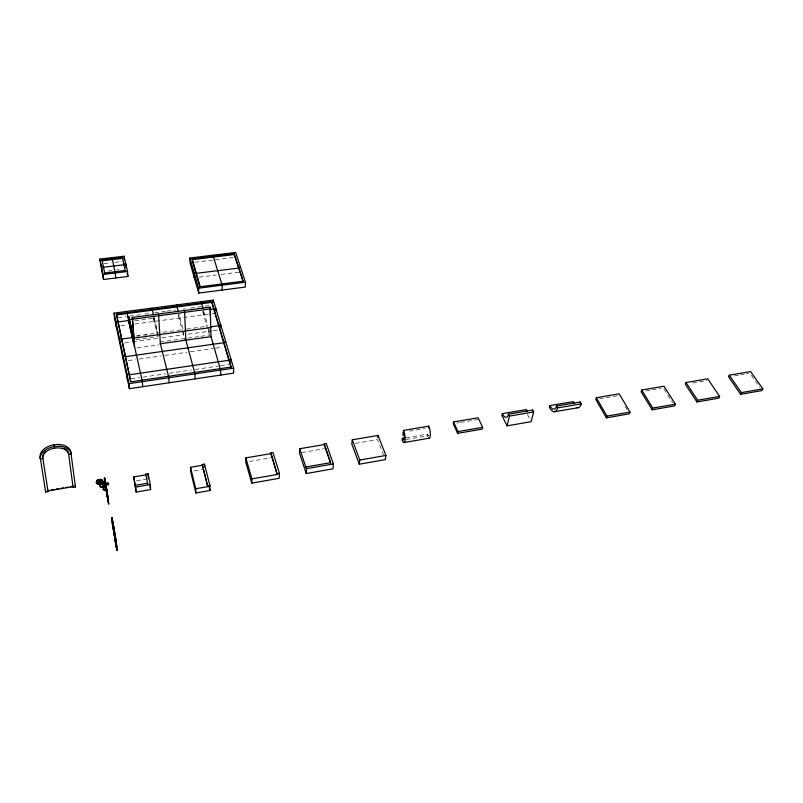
<?xml version="1.0" encoding="UTF-8"?>
<svg xmlns="http://www.w3.org/2000/svg" width="803" height="803" viewBox="0 0 803 803"><rect width="100%" height="100%" fill="white"/><g stroke="black" fill="none" stroke-linecap="round" stroke-linejoin="round"><path stroke-width="0.6" stroke-dasharray="4.01 3.01" d="M405.927 437.765L427.347 434.092L427.035 435.848A7.297 2.148 80.2 0 0 427.407 436.621M406.017 439.482L428.682 435.587M409.289 431.171L424.837 428.531M456.897 423.081L459.346 422.659M460.571 422.448L477.715 419.537M599.409 398.84L618.591 395.578M646.054 390.91L650.992 390.067M652.227 389.856L660.879 388.391M692.587 383.001L707.082 380.532M734.474 375.874L739.192 375.071M740.376 374.871L745.094 374.068M746.278 373.867L748.637 373.465M136.46 480.786L145.985 479.16M194.125 470.939L202.246 469.554M249.442 461.484L271.544 457.71M301.848 452.541L324.593 448.656M355.468 443.376L377.48 439.622L383.563 455.181M131.03 378.896L139.441 377.661M143.024 377.129L165.639 373.807M169.292 373.275L191.475 370.012M195.139 369.47L218.265 366.078M220.574 365.736L228.634 364.552M128.339 360.607L135.456 359.593M139.1 359.071L161.252 355.91M164.906 355.388L186.798 352.266M190.411 351.754L213.237 348.492M215.515 348.171L222.331 347.197M159.938 342.008L184.148 338.635M187.751 338.133L199.726 336.467M200.921 336.296L210.496 334.961M137.102 347.92L159.175 344.838M136.018 336.015L158.241 332.974M163.139 332.301L183.867 329.451M186.296 329.12L206.783 326.309M137.273 336.176L139.712 335.845M144.58 335.172L147.019 334.841M135.908 339.609L157.98 336.567M124.565 343.011L131.582 342.038M132.756 341.877L158.251 338.344L158.03 334.068M161.845 337.852L183.445 334.861L183.315 330.585L178.858 313.832L179.009 318.098M188.193 334.199L212.052 330.896M213.287 330.726L220.695 329.702M134.743 320.829L153.965 318.259L157.498 332.743M120.892 325.908L127.818 324.974M134.964 324.021L210.908 313.812M212.122 313.652L215.776 313.16M117.951 317.687L125.971 316.623M129.504 316.161L135.456 315.368M136.64 315.208L140.214 314.736M144.982 314.103L148.545 313.632M154.598 312.839L165.709 311.363M166.944 311.203L175.596 310.058M182.943 309.085L185.383 308.764M190.271 308.111L196.374 307.308M197.598 307.137L201.262 306.656M204.895 306.174L210.948 305.371M199.194 277.155L216.278 275.017M221.116 274.405L239.224 272.137M194.848 262.27L212.936 260.062M215.324 259.77L233.221 257.592M107.963 271.002L111.617 270.561M116.465 269.969L118.884 269.678M103.918 263.665L111.175 262.802M114.779 262.37L121.996 261.507M751.257 375.302L759.929 387.508M664.021 389.023L672.693 402.715M624.965 406.308L627.514 410.594M527.41 414.458L530.07 419.628M203.872 311.725L207.957 325.968M208.951 329.431L209.934 332.854M202.597 311.303L209.322 334.831M178.386 315.75L182.181 330.073M182.492 331.268L184.66 339.458M154.166 317.637L157.99 333.335M153.273 317.888L158.251 338.344M153.905 317.165L154.136 321.441M203.53 310.54L203.591 314.796M208.298 327.152L208.348 331.408M428.611 435.597A4.637 1.365 80.2 0 1 427.347 434.092"/><path stroke-width="1.2" d="M112.52 523.004L112.701 523.496M112.982 525.162L113.173 525.704M113.293 528.605L113.504 529.127M129.684 322.003L129.173 321.411M130.277 325.988L131.019 328.467M130.317 326.179L130.347 325.837M230.953 361.721L230.963 359.232L228.935 359.533L228.935 360.256L129.223 374.81L129.163 374.078L127.035 374.389L127.426 379.428M128.51 317.717C132.786 338.956 126.201 305.712 129.444 321.029M129.564 321.642L129.283 320.357M234.215 254.561L234.225 253.848L192.098 258.947L192.108 259.65L234.215 254.561L243.209 281.933M233.633 368.175L233.583 373.154L129.383 388.692L114.508 318.139L114.086 313.11L213.337 300.091L233.633 368.175L128.992 383.653L129.383 388.692M129.253 321.441L129.695 322.856L129.574 322.334M130.176 324.472L130.437 325.044M130.287 324.984L130.237 324.462M115.341 538.873L115.271 536.565L115.411 537.117M130.347 324.974L130.668 326.199M130.869 329.089L131.08 329.953M131.481 330.445L131.16 330.244M100.134 484.711L100.285 485.986M116.636 546.492L116.455 546.381M245.477 282.204L245.387 287.052L198.712 293.085L190.02 262.852L189.899 257.994L235.65 252.473L245.477 282.204L198.622 288.197L189.899 257.994M270.802 453.645L245.838 457.881L245.758 462.116L251.771 483.135L279.173 478.317L279.424 473.379L272.99 452.561L270.832 452.922L277.196 474.483L251.881 478.919L251.771 483.135M105.143 482.282L104.561 479.532C108.295 501.845 102.925 466.985 105.063 482.312M104.922 480.856L104.531 479.15M277.196 474.483L270.832 452.922M324.061 444.601L299.73 448.736L299.449 452.942L306.224 473.549L332.924 468.852L333.396 463.943L326.229 443.527L324.131 443.888L330.625 463.371M104.551 479.261L104.601 478.969M104.571 478.869L104.531 478.668M324.131 443.888L330.685 462.658L306.033 466.955L305.983 467.677L299.73 448.736M104.561 479.532L104.671 480.304M128.871 319.263L128.811 318.741M306.224 473.549L306.585 468.631L306.033 466.955M128.841 318.831L128.45 317.265L128.6 317.787M128.761 319.584L130.367 328.176L129.363 319.845M129.243 321.712L128.661 319.112M107.863 484.811L108.646 483.797A1.506 0.933 -12 0 0 107.07 483.125A1.506 0.933 -12 0 0 105.685 484.299A1.506 0.933 -11.9 0 1 104.43 485.454A1.506 0.933 -11.9 0 1 102.764 484.962A1.506 0.933 -11.9 0 1 103.728 483.717L103.858 484.109A1.204 0.743 -11.9 0 0 103.095 485.102A1.204 0.743 -11.9 0 0 104.42 485.494A1.204 0.743 -11.9 0 0 105.424 484.57L104.822 481.228M105.163 482.934C105.695 486.809 105.133 481.419 105.514 483.918L105.464 483.286M105.906 485.695L104.26 483.085M131.381 331.117L132.144 335.584M131.421 330.455L132.234 334.018L131.501 331.86M131.551 332.332L131.311 328.618L132.063 333.667M107.532 495.973L107.231 494.728M107.522 495.431L107.431 495.09M108.305 500.53L108.425 501.313L108.034 498.894M108.455 501.052L108.365 500.66M105.504 483.747L105.725 484.52A1.506 0.933 -12 0 1 107.682 483.316A1.506 0.933 -12 0 1 108.315 484.751L107.542 484.711L108.345 483.848A1.204 0.743 -12 0 0 107.09 483.306A1.204 0.743 -12 0 0 105.986 484.249L106.508 492.038L105.725 484.52A1.506 0.933 -11.9 0 1 104.47 485.674A1.506 0.933 -11.9 0 1 102.804 485.183A1.506 0.933 -11.9 0 1 103.768 483.948A1.204 0.743 -11.9 0 0 103.055 484.882A1.204 0.743 -11.9 0 0 104.38 485.273A1.204 0.743 -11.9 0 0 105.384 484.35L105.163 482.523M130.568 327.072L129.313 321.702M352.266 439.813L351.794 444.009L359.282 464.214L385.299 459.627L385.892 455.462L378.032 435.437L352.266 439.813L359.784 460.029L359.282 464.214M131.612 331.488L131.391 330.163M377.751 437.535L378.032 435.437M404.742 437.966L402.363 438.378L402.092 440.134A7.337 2.018 80.3 0 0 405.053 440.656A7.337 2.018 80.3 0 0 403.588 430.408L428.732 426.142A7.297 2.148 80.2 0 1 430.338 434.584A7.297 2.148 80.2 0 1 428.541 438.057M402.835 435.286L403.588 430.408M101.349 482.171L99.873 483.677L96.23 482.342L97.544 479.873L100.917 479.301L102.985 481.198L101.68 483.667C97.615 486.327 98.528 482.473 100.345 482.754L102.985 481.198L100.285 482.573L98.016 482.733M102.272 482.804L102.754 482.533L99.17 482.543L96.47 480.997L100.857 483.045L102.272 482.804L102.583 481.258L100.756 479.592L97.785 480.094L96.631 482.272L97.815 483.637L100.224 482.533L102.312 480.013L98.789 483.175L96.902 483.526L96.23 482.342L100.345 482.754M98.649 482.332L99.261 483.416L100.827 482.392L100.134 481.76L98.297 484.239M428.421 427.919L428.732 426.142M96.842 482.643L97.043 481.539L99.291 480.074L101.901 480.716L102.463 481.69M97.223 481.449L97.815 483.637M97.354 482.814L97.655 481.78M98.137 482.071L98.257 483.557M453.565 421.926L453.213 423.703L457.6 433.349L482.252 429.093L482.643 427.337L478.096 417.771L453.565 421.926L457.961 431.582L457.6 433.349M502.317 413.665L501.905 415.422L507.064 425.851L531.134 421.685L533.664 411.969L532.68 410.072L508.46 414.187A11.834 4.236 80.1 0 1 502.317 413.665L526.256 409.6A11.764 4.437 80 0 0 527.511 411.588M507.064 425.851L509.423 416.105L508.46 414.187M100.736 480.124L98.257 481.107C100.265 483.848 102.925 484.57 99.01 481.951L98.498 482.974L99.241 483.657M100.164 484.932L100.536 483.717M549.904 405.585L549.423 407.342A14.293 5.661 79.9 0 0 557.613 407.884L581.272 403.849L580.228 401.992L556.599 406.007A11.694 4.627 79.9 0 1 549.904 405.585L573.262 401.63A11.623 4.818 79.8 0 0 574.597 403.568M99.843 483.436L100.044 484.39L100.355 483.838M100.054 484.289L100.315 483.617M596.348 397.716L595.806 399.452L606.385 417.851L629.432 413.806L630.024 412.069L619.163 393.841L596.348 397.716L606.948 416.105L606.385 417.851M100.465 483.456L100.495 480.696L102.011 482.021M641.697 390.017L641.105 391.754L652.197 409.821L674.701 405.876L675.353 404.15L663.981 386.243L641.697 390.017L652.819 408.085L652.197 409.821M686.003 382.509L685.35 384.225L696.934 401.972L718.906 398.127L719.608 396.401L707.764 378.815L686.003 382.509L697.616 400.255L696.934 401.972M729.275 375.162L728.572 376.878L740.627 394.313L762.087 390.549L762.85 388.843L750.544 371.558L729.275 375.162L741.36 392.607L740.627 394.313M100.756 479.592L102.232 481.599L101.851 482.944L103.707 482.914M99.15 482.713C100.395 481.338 100.335 484.39 99.713 482.693M100.245 482.804L99.14 482.764M100.807 483.627L101.67 482.754L101.389 481.148M101.108 483.727L102.061 482.623M101.379 483.747L102.382 482.442M97.514 481.89L98.347 481.057L97.544 479.873L98.046 480.575M98.026 482.212L99.472 481.208L101.138 481.69M100.897 483.326L101.499 482.312L101.017 481.589M100.937 483.547L104.3 483.306M100.987 483.476L98.458 483.948M101.439 483.436L98.829 483.848M98.97 482.081L100.194 481.87M99.933 482.252L99.17 482.543L99.492 483.306M116.726 549.382L112.781 525.062L116.857 550.527L116.224 541.262L116.857 550.527M114.709 538.482L117.158 550.467M114.749 538.723L115.301 539.586M111.707 517.724L115.943 541.423L112.018 517.674L112.641 526.878L112.018 517.674M114.729 532.79L115.742 543.872L113.966 527.902M115.833 544.775L116.274 545.508M113.504 530.903L113.855 531.837M113.896 531.757L112.069 518.045L114.006 532.75M113.645 532.479L114.668 535.36M112.591 526.206L113.113 527.762L113.113 526.658M113.474 526.236L114.658 537.819L113.775 526.186M113.645 526.738L113.946 527.701M108.435 502.869L104.751 480.013L108.576 504.003M207.676 486.658L207.666 485.935L209.924 485.534L204.484 464.174L202.256 464.556L207.676 486.658L195.761 488.736L195.872 492.982L209.984 490.492L209.924 485.534M277.236 473.77L279.424 473.379M306.585 468.631L333.396 463.943M606.948 416.105L630.024 412.069M652.819 408.085L675.353 404.15M697.616 400.255L719.608 396.401M741.36 392.607L762.85 388.843M359.784 460.029L385.892 455.462M107.361 496.384L107.873 497.589M107.381 496.575L107.411 495.2M107.421 496.796L107.582 496.083L107.712 496.806M136.249 492.048L150.643 489.559L150.312 484.57L148.033 473.75L145.744 474.141L145.795 474.874L133.74 476.922L136.249 492.048L133.74 476.922M107.482 497.489L108.285 499.757L108.134 499.175M105.605 487.331L106.307 487.381L105.384 482.402M106.066 487.812L107.522 497.709L106.116 486.989M105.946 487.983L106.167 488.746A1.496 0.923 -12 0 1 104.781 489.92A1.496 0.923 -12 0 1 103.216 489.258L103.477 488.977A1.194 0.733 -12 0 0 104.731 489.509A1.194 0.733 -12 0 0 105.825 488.575L104.711 487.321M554.522 411.728L578.26 407.663M103.216 489.258L103.507 489.208A1.194 0.733 -12 0 0 104.771 489.74A1.194 0.733 -12 0 0 105.866 488.796L104.741 487.541L101.198 487.24L99.973 485.855M106.357 490.713L107.331 494.879M106.377 490.904L106.679 491.597M106.418 491.125L106.187 488.495M106.468 491.817L107.251 493.363M135.858 487.06L150.312 484.57M457.961 431.582L482.643 427.337M106.608 492.952L106.658 491.486M404.08 442.523L429.133 438.207M104.47 480.244L104.581 479.411M51.482 489.89L53.861 489.489M56.25 489.077L58.629 488.676M61.008 488.274L63.387 487.873M65.766 487.471L68.155 487.06M70.534 486.658L72.912 486.257M104.571 481.158L105.163 482.031M47.969 490.944L72.983 486.698M99.833 482.563L99.913 483.255M104.541 478.136L104.631 481.86L104.541 478.136A37.179 1.295 81.5 0 1 108.485 500.289M195.872 492.982L190.652 471.532L190.532 467.276L202.266 465.278M54.112 444.752L54.604 448.124A13.069 8.271 -9.8 0 1 68.656 454.277L71.106 453.886L70.825 452.109A15.538 9.847 -9.8 0 0 54.062 444.762A15.538 9.847 -9.8 0 0 40.15 457.068L45.661 492.028L48.07 491.617L47.829 489.84M70.825 452.109L75.462 486.969L73.083 487.371L68.556 453.605A13.059 8.271 -9.8 0 0 63.999 448.395M509.423 416.105L533.664 411.969M105.374 485.283L105.755 485.895M105.414 485.494L105.725 484.52M40.15 457.068L40.391 458.864L42.86 458.463A13.069 8.271 -9.8 0 1 54.564 448.124M225.753 341.737L223.746 342.018L223.746 342.74L125.358 356.683L125.298 355.95L123.2 356.241L123.602 361.28M132.134 335.403L130.257 327.092L131.712 331.97L131.23 331.448M132.063 333.406L132.575 337.561L121.604 339.067L121.554 338.334L119.476 338.615L119.888 343.654M210.617 326.841L218.707 325.727L218.707 324.994L220.684 324.723L220.684 327.212M210.898 327.524L133.94 338.113L132.224 317.476L210.225 307.117L210.978 336.668L160.359 343.744L158.542 313.973M131.521 331.589C131.421 334.028 131.06 323.98 129.684 322.756L130.206 324.211M131.481 331.187L130.989 328.738M129.283 322.575L129.654 323.177M129.293 322.756L128.54 318.4M129.333 322.926L130.518 327.052L130.387 326.56M130.046 323.78L131.27 328.367M130.327 328.005L131.06 329.662M131.05 328.648L132.314 337.601L128.53 320.548L128.52 316.834A32.411 2.349 81.8 0 1 132.314 333.887L131.562 331.86M128.43 318.881L132.575 337.561M132.224 317.476L132.615 319.223L210.727 308.824M128.5 319.795L133.418 319.152M128.781 320.507L117.961 321.953L117.9 321.22L115.863 321.491L116.274 326.53M210.376 309.627L215.756 308.191L215.766 310.671M116.405 314.174L211.781 301.627L231.164 367.031L130.819 381.847L116.405 314.174L130.638 381.475M116.465 314.906L211.781 302.36L231.154 367.764M240.498 267.148L238.662 267.369L238.662 268.082L196.093 273.371L196.073 272.659L194.206 272.9L194.306 277.768M99.843 259.088L103.045 274.475L127.547 271.484L127.908 276.483L103.497 279.484L99.843 259.088L124.033 256.227L127.547 271.484M102.041 260.072L122.377 257.663L125.368 271.213L125.318 270.481L104.761 272.99L104.822 273.723L102.041 260.072L102.101 260.804L122.437 258.385L122.377 257.663M103.256 487.08L100.656 486.748M100.395 481.308L99.472 481.278L99.221 479.542M113.163 524.118L112.721 522.653M104.159 487.15L101.319 487.06L100.495 486.216M102.764 482.613L105.544 483.968L105.243 482.513M113.494 528.093L113.594 528.324M114.126 529.89L114.257 530.612L114.177 529.92M113.976 530.502L113.976 529.86M97.404 483.637L96.902 483.526L98.568 484.229M114.478 534.668L114.598 535.37M114.448 534.708L114.317 533.995L114.448 534.979M103.988 487.11L104.942 487.371M103.537 482.874L105.123 483.496M114.518 534.969L114.417 533.553M115.491 540.479L115.642 541.031L115.552 540.098M115.522 541.031L115.512 540.539M99.01 483.938L97.504 482.633M97.223 483.316L98.779 484.129M105.564 487.732L100.847 486.588M129.022 320.206L128.801 319.192L129.494 320.999M130.036 324.703L130.106 324.944M130.347 325.245L130.558 325.727L130.437 325.195M112.029 518.868L112.239 519.38M113.183 524.57C112.822 522.673 113.273 527.009 112.942 523.857M115.19 536.575L115.401 537.93M115.311 536.836L115.502 537.548M105.524 487.511L105.986 488.204M104.832 483.416L105.374 484.129L105.323 483.597M116.636 546.652L116.365 545.95M100.295 486.578L99.642 483.506M556.599 406.007L557.613 407.884M100.245 485.765L100.536 486.437M132.194 333.877L132.093 333.787M128.52 318.159L129.534 322.545M132.154 334.731L132.013 334.219M130.688 327.283L130.016 325.215M106.307 489.469L106.608 490.623L106.197 488.525A1.496 0.923 -12 0 1 104.751 489.7A1.496 0.923 -12 0 1 103.175 489.037M107.221 493.203L107.221 494.297M105.414 483.165L105.042 482.513M105.896 487.26L106.498 489.117M106.418 489.428L106.709 490.743L106.367 488.876M107.371 494.668L107.482 495.22M234.225 253.848L243.219 281.221L200.158 286.721L192.098 258.947M212.905 255.213L222.18 285.185L222.18 290.054M131.431 330.946L131.551 331.498M112.3 521.097L112.561 522.091L112.51 521.548M112.37 521.087L112.45 521.719M113.052 525.895L113.042 526.286M112.962 526.025L113.233 526.909M113.313 526.457L113.484 526.969M113.343 526.688L113.494 525.814M114.066 532.168L114.076 531.616L114.237 532.369M114.016 531.626L114.046 531.727M192.439 260.794L200.168 287.434M114.658 534.748L114.488 534.005M115.07 535.3L115.14 537.026M115.1 536.464L115.13 535.912M115.622 540.65L116.154 543.35M116.355 544.143L116.485 545.026L116.144 542.216M115.522 540.349L115.411 539.506L115.803 541.292M201.182 301.687L202.878 308.262M220.413 368.617L220.835 375.051M210.918 336.266L220.413 369.35M245.838 457.881L251.881 478.919M113.956 530.552L114.136 530.552M131.21 328.979L130.919 327.995M112.621 523.084L112.44 522.592L112.48 523.385M184.539 310.53L185.824 340.191M176.66 304.899L178.256 311.534M185.754 339.779L194.988 373.887L195.109 378.896M209.081 486.939L209.984 490.492M202.256 464.556L207.666 485.935M129.654 321.371L129.534 320.849L130.096 323.479M129.905 323.739L130.026 324.271M105.113 482.673L105.283 483.406M108.315 500.349L108.003 499.125M151.847 308.151L153.343 314.846M160.289 343.333L168.841 377.761L169.062 382.78M190.532 467.276L195.761 488.736M99.984 484.159L99.783 483.095M129.012 320.126L129.474 321.21M131.541 330.635L131.652 331.147M132.104 334.319L131.642 331.98L132.073 333.104M131.923 333.817L132.033 334.329M127.145 273.191L127.908 276.483M130.608 325.606L130.728 326.189M130.809 327.403L131.22 328.728M129.905 324.743L130.096 325.305M129.042 320.568L129.153 321.09M105.434 483.878L105.765 485.253M126.754 311.444L142.362 381.676L142.693 386.715M105.494 483.486L105.303 482.944L105.404 483.496M132.525 338.675L133.589 343.473M107.311 495.13L107.692 496.234M111.968 257.653L114.879 271.384M115.06 271.735L115.742 277.979M131.752 331.559L131.873 332.091M130.728 326.128L130.839 326.711M129.695 321.792L129.935 322.936M130.658 326.138L131.07 327.835M129.976 324.793L129.674 323.659M129.795 324.221L129.905 324.803M113.253 524.56L112.922 524.088M113.685 528.765L113.474 528.073L113.524 529.368M113.815 529.839L114.026 530.532M115.391 540.038L115.532 540.76L115.321 540.048M114.086 313.11L128.992 383.653M149.88 485.956L150.382 488.354M112.129 519.139L112.36 520.384M112.832 524.51L113.022 525.162M113.203 528.183L113.404 528.846M131.802 332.091L131.983 332.613M145.744 474.141L147.692 483.948L147.642 483.215L135.506 485.303L135.566 486.036M131.963 332.924L131.632 332.161M107.522 496.154L107.572 495.792M130.598 326.52L130.708 327.102M130.528 327.443L130.819 328.578M106.307 488.214L106.578 489.519M106.066 487.602L106.187 488.204M108.305 499.867L108.194 500.339A37.179 1.295 81.5 0 0 104.239 478.186M131.009 327.845L130.889 327.253L130.869 327.775M129.915 322.906L130.186 323.97M130.427 325.968L130.608 326.55M129.564 323.107L129.755 323.689M104.631 479.07L104.731 479.652M108.214 500.249L108.325 500.851M113.374 525.172L113.233 524.319L113.293 525.192M114.307 530.361L114.247 531.174M105.474 483.727L105.484 484.169M105.946 486.377L106.026 487.712M106.478 489.368L106.679 490.051L106.488 489.408M113.504 526.858L113.223 525.965M105.976 487.07L106.096 487.762M106.126 488.545L106.247 489.238M132.214 334.409L132.053 333.918A32.411 2.339 81.8 0 0 128.259 316.874M112.229 519.601L112.44 520.374M115.401 537.348L115.612 538.14M112.601 523.305L112.932 524.71M113.574 528.545L113.926 530.06M113.193 526.648L113.042 526.005M113.604 528.775L113.845 530.07M113.093 527.611L113.333 528.103M114.126 533.393L114.347 534.236L113.996 532.64M115.281 539.415L115.421 540.268M116.335 545.337L116.475 546.14L116.254 545.347M115.2 539.425L115.351 540.289M104.711 479.511L104.832 480.164M104.922 481.057L104.641 479.532L104.741 480.284M105.052 482.201L106.327 487.401L105.765 486.538M105.655 484.289L105.775 484.962M106.588 489.95L106.729 491.536M105.313 483.336L105.323 483.175M107.682 497.047L108.184 499.205M112.43 521.559L112.42 520.214M114.678 533.784L115.03 535.501L114.97 534.547M115.853 540.76L116.044 541.363L115.983 540.459M114.799 535.501L115.21 537.96M104.922 481.81L108.867 503.953M112.982 527.059L113.755 531.355M107.07 493.032L107.06 492.671M107.1 492.771L106.709 490.623L107.1 493.624M107.682 497.007L108.254 500.189M131.05 327.754L131.16 328.327M130.337 325.476L130.518 326.038M130.447 326.951L130.738 327.995M115.522 538L115.732 538.863M112.561 521.077L112.099 519.059L112.099 519.702M116.104 542.547L115.582 539.325M108.014 497.99L108.134 498.673M114.438 531.034L114.588 531.977L114.357 531.054M113.273 525.011L113.504 525.935M114.267 531.937L114.207 530.994L115.01 536.183M115.793 541.112L115.823 541.874M114.648 534.497L114.839 535.852M105.835 485.705L106.026 486.417M99.632 482.242L99.733 482.884M108.084 498.623L108.234 499.285M108.214 499.496L108.415 500.691M105.073 481.971L105.263 482.633M107.773 496.977L107.582 496.314L107.622 496.856M107.672 497.198L107.863 497.87M104.721 480.636L104.912 481.288M132.184 334.289L132.284 334.961L132.124 334.299M106.016 486.367L106.147 487.1M106.729 491.476L106.779 491.898M105.655 485.855L105.855 486.578M104.641 480.144L104.812 480.746M99.552 481.74L99.652 482.392M114.578 531.867L114.638 532.841M115.863 539.646L115.732 538.763L115.883 541.041M114.518 533.654L114.658 534.607M115.01 537.809L115.08 538.773M116.084 543.842L116.144 544.735M116.054 541.644L115.843 541.453M114.919 535.551L114.849 533.704M113.233 526.085L113.133 524.931M114.719 535.551L114.688 536.123M112.209 520.083L112.31 521.227M113.233 526.788L113.323 527.932M105.564 485.263L105.675 485.966M99.472 481.208L99.562 481.85M42.77 457.78L48.07 491.617M108.285 499.627L108.375 500.169L108.214 499.647M108.385 500.52L108.465 501.052M75.181 485.203L75.462 486.969M131.17 329.702L131.321 330.204M130.086 323.86L130.247 324.362M116.214 542.085L115.983 541.282M115.903 541.864L115.943 542.617M114.508 533.684L114.237 531.827M115.632 540.208L115.461 538.492M115.943 542.989L116.084 543.862L115.833 542.155M112.691 521.82L112.952 524.269M114.869 536.896L114.929 537.859M112.922 526.156L112.581 523.747M112.842 526.166L112.671 524.469M113.213 527.169L113.394 527.922M106.418 488.957L106.448 489.589M113.765 527.641L113.835 528.615M113.695 527.661L113.946 529.438M114.658 536.002L114.809 536.956M113.665 529.98L113.735 530.944M45.42 490.252L45.661 492.028M116.013 541.242L116.144 542.095M116.465 544.906L116.505 545.779M115.361 537.749L115.411 538.622M115.732 541.423L115.783 542.286M115.391 538.743L115.451 539.686M113.885 528.484L114.016 529.418M113.293 527.832L113.504 528.936M113.564 529.167L113.614 530.11M106.377 488.666L106.377 489.168M105.534 485.012L105.524 484.4M116.184 541.905L116.204 542.687M116.545 545.578L116.656 546.351M116.475 545.598L116.576 546.361M115.672 540.841L115.773 541.603M115.22 537.177L115.321 537.94M115.622 540.921L115.692 541.613M114.096 530.09L113.986 529.237L114.106 530.582M114.056 530.341L114.177 531.184M114.448 533.814L114.468 534.336M113.484 529.177L113.374 528.053L113.434 528.946M112.51 523.154L112.54 523.927M114.628 534.979L114.548 534.316M99.933 483.436L100.044 484.39M101.891 271.745L101.429 266.726L103.386 266.496L103.457 267.228L123.893 264.769L123.843 264.036L125.78 263.806L126.051 267.55M103.045 274.475L103.497 279.484M115.261 536.755L115.261 537.398M116.616 546.12L116.606 546.763M124.033 256.227L124.304 259.971M128.52 316.834L128.811 322.676M132.615 319.223L134.573 347.137M142.031 380.19L142.081 380.933M148.033 473.75L148.364 478.749M168.479 376.286L168.51 377.019M198.622 288.197L198.712 293.085M204.484 464.174L204.524 466.663M210.225 307.117L210.306 315.84M113.022 523.596L112.992 524.128M213.337 300.091L213.357 302.57M211.781 301.627L211.781 302.36M403.317 432.185A4.667 1.285 80.3 0 1 404.25 438.709A4.667 1.285 80.3 0 1 402.363 438.378M42.72 456.696A13.059 8.271 -9.8 0 1 43.272 454.468M43.693 453.665A13.059 8.271 -9.8 0 1 45.671 451.336M40.391 458.864A15.558 9.847 -9.8 0 1 54.313 446.538A15.558 9.847 -9.8 0 1 71.106 453.886M106.026 484.47A1.204 0.743 -12 0 1 107.582 483.506A1.204 0.743 -12 0 1 108.094 484.651M133.549 336.357A11.543 0.853 81.9 0 1 132.395 336.848M532.68 410.072A11.764 4.437 80 0 1 532.499 410.674M580.228 401.992A11.623 4.818 79.8 0 1 580.027 402.594M581.272 403.849A14.203 5.892 79.8 0 1 576.594 407.482M115.15 536.354L114.99 535.31L115.19 536.354M106.056 487.18L105.815 485.765L105.986 487.19M131.26 329.802L131.15 329.24L131.2 329.812M108.064 498.693L107.773 497.81L108.034 498.763"/></g></svg>
